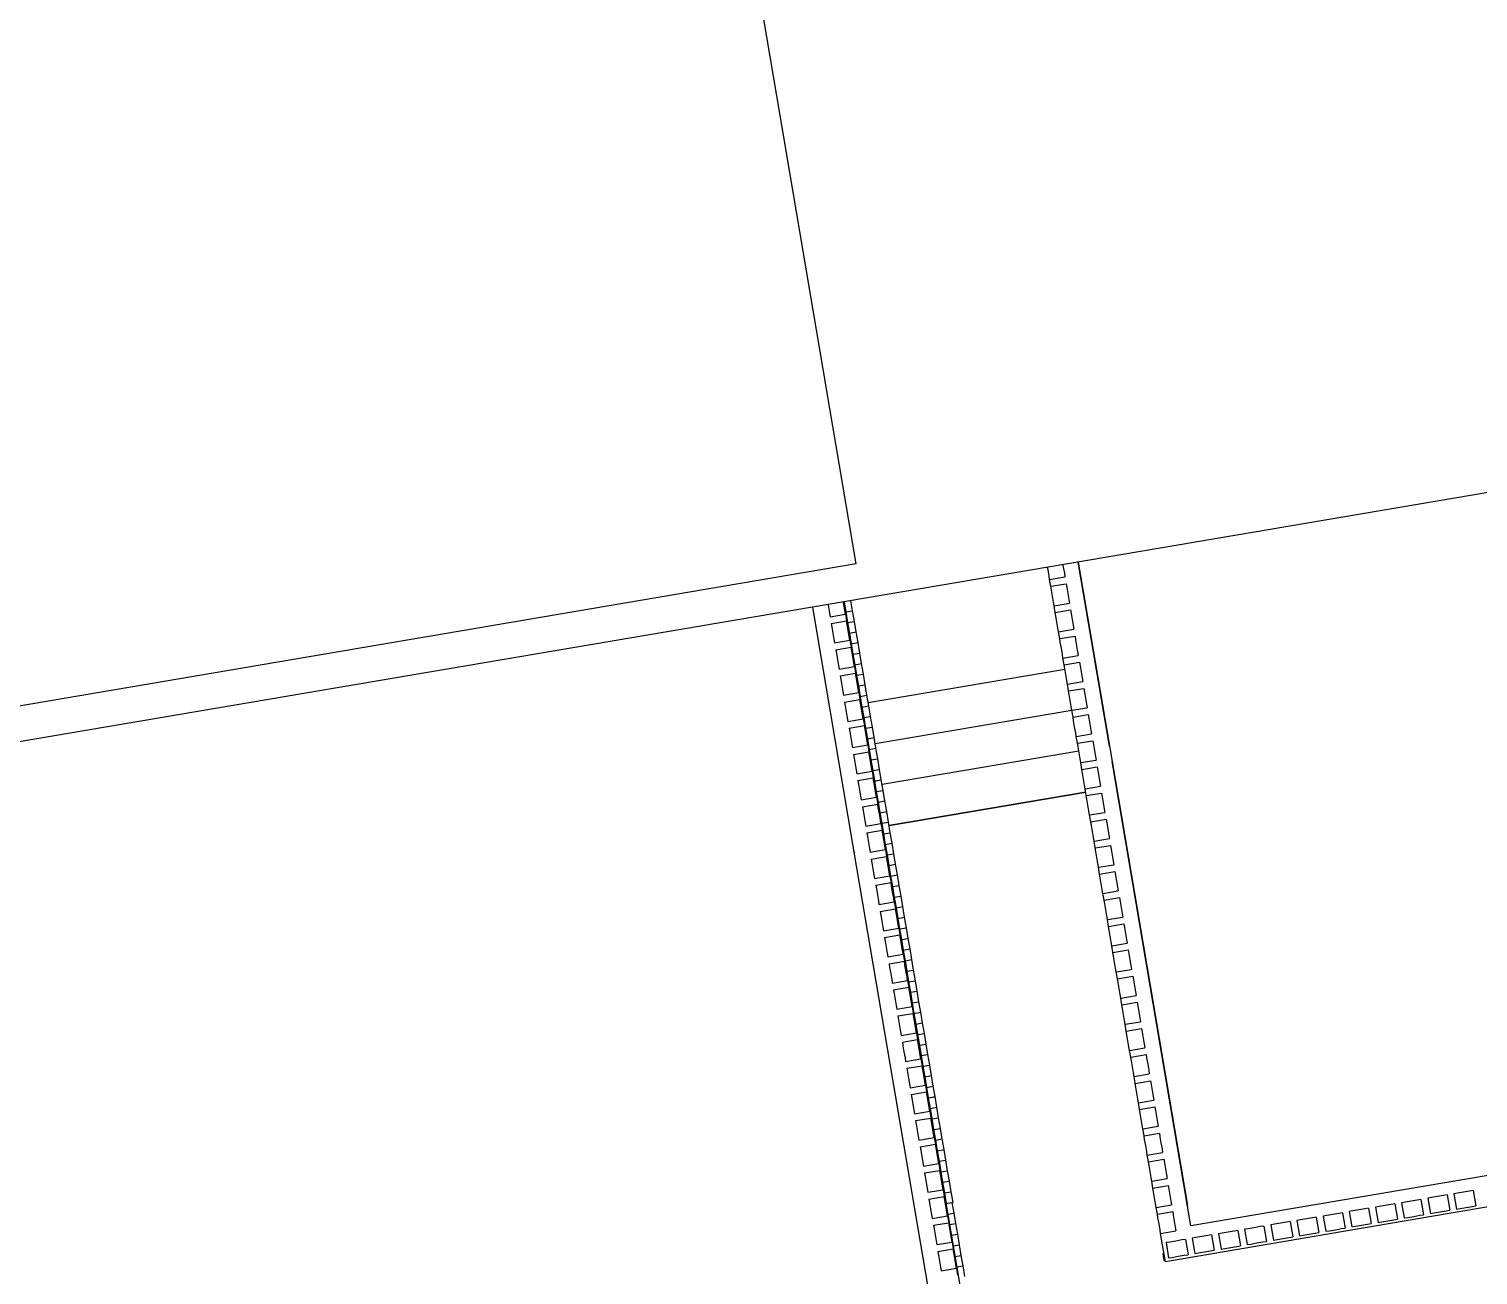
# Model space of a CAD drawing. Header units: inches. Extents: x -6210 to 141093, y -2740 to 21225.
# Drawn here: x 99687.2 to 100107, y 7144.7 to 7505.7 of the extents above; entities that cross this region are included whole.
import ezdxf

# ---------------------------------------------------------------- set-up
doc = ezdxf.new("R2010")
doc.units = ezdxf.units.IN
doc.header["$LTSCALE"] = 100
doc.header["$MEASUREMENT"] = 0
doc.layers.add('car area', color=53, linetype='Continuous')

msp = doc.modelspace()

# ---------------------------------------------------------------- linework, layer by layer
at = {"layer": 'car area'}
for p, q in [((99926.87027, 7350.7335), (99708.75239, 8636.06312)), ((100198.725, 7386.45882), (99902.7591, 7336.23399)), ((100000.21433, 7297.966), (99991.17421, 7351.23786)), ((99991.17421, 7351.23786), (100000.96721, 7293.52943)), ((99926.87027, 7350.7335), (99160.32913, 7220.653)), ((99982.42168, 7349.02131), (99982.30106, 7349.73211)), ((99982.71655, 7347.28371), (99982.42168, 7349.02131)), ((99982.89746, 7346.21764), (99982.71655, 7347.28371)), ((99982.89746, 7346.21764), (99987.33403, 7346.97052)), ((99986.73763, 7350.48498), (99986.85825, 7349.77418)), ((99986.85825, 7349.77418), (99987.15312, 7348.03658)), ((99987.15312, 7348.03658), (99987.33403, 7346.97052)), ((99983.23207, 7344.24583), (99982.89746, 7346.21764)), ((99983.23207, 7344.24583), (99987.66864, 7344.99871)), ((99983.41298, 7343.17976), (99983.23207, 7344.24583)), ((99983.70785, 7341.44216), (99983.41298, 7343.17976)), ((99987.66864, 7344.99871), (99987.84955, 7343.93264)), ((99987.84955, 7343.93264), (99988.14442, 7342.19504)), ((99918.71019, 7338.94086), (99918.83081, 7338.23006)), ((99918.83081, 7338.23006), (99919.12568, 7336.49246)), ((99923.26738, 7338.98294), (99923.14676, 7339.69374)), ((99923.24535, 7339.71047), (99976.70408, 7024.68772)), ((99923.56225, 7337.24534), (99923.26738, 7338.98294)), ((99923.35373, 7339.72886), (99923.84374, 7336.84132)), ((99925.81555, 7337.17593), (99925.32554, 7340.06347)), ((99984.00272, 7339.70456), (99983.70785, 7341.44216)), ((99984.18362, 7338.63849), (99984.00272, 7339.70456)), ((99984.18362, 7338.63849), (99988.6202, 7339.39137)), ((99984.51824, 7336.66668), (99984.18362, 7338.63849)), ((99988.14442, 7342.19504), (99988.43929, 7340.45744)), ((99988.43929, 7340.45744), (99988.6202, 7339.39137)), ((99902.7591, 7336.23399), (99161.85149, 7210.50345)), ((99927.07813, 7262.73326), (99914.27362, 7338.18798)), ((99919.12568, 7336.49246), (99919.30659, 7335.42639)), ((99919.30659, 7335.42639), (99923.74316, 7336.17927)), ((99919.6412, 7333.45458), (99924.07777, 7334.20746)), ((99923.74316, 7336.17927), (99923.56225, 7337.24534)), ((99923.74316, 7336.17927), (99924.07777, 7334.20746)), ((99923.84374, 7336.84132), (99925.81555, 7337.17593)), ((99923.84374, 7336.84132), (99924.36756, 7333.75458)), ((99923.84833, 7336.81427), (99925.82014, 7337.14889)), ((99924.25868, 7333.14139), (99924.07777, 7334.20746)), ((99924.36756, 7333.75458), (99926.33937, 7334.08919)), ((99926.33937, 7334.08919), (99925.81555, 7337.17593)), ((99926.85487, 7331.05139), (99926.33937, 7334.08919)), ((99984.51824, 7336.66668), (99988.95481, 7337.41956)), ((99984.69915, 7335.60062), (99984.51824, 7336.66668)), ((99984.99401, 7333.86302), (99984.69915, 7335.60062)), ((99988.95481, 7337.41956), (99989.13572, 7336.35349)), ((99989.13572, 7336.35349), (99989.43059, 7334.61589)), ((99989.43059, 7334.61589), (99989.72545, 7332.87829)), ((99919.6412, 7333.45458), (99919.82211, 7332.38852)), ((99919.82211, 7332.38852), (99920.11698, 7330.65092)), ((99920.11698, 7330.65092), (99920.41184, 7328.91332)), ((99924.55355, 7331.40379), (99924.25868, 7333.14139)), ((99924.36756, 7333.75458), (99924.88306, 7330.71678)), ((99924.84842, 7329.66619), (99924.55355, 7331.40379)), ((99924.88306, 7330.71678), (99926.85487, 7331.05139)), ((99924.88306, 7330.71678), (99926.85487, 7331.05139)), ((99924.88306, 7330.71678), (99925.40688, 7327.63003)), ((99927.37869, 7327.96465), (99926.85487, 7331.05139)), ((99985.28888, 7332.12542), (99984.99401, 7333.86302)), ((99985.46979, 7331.05935), (99985.28888, 7332.12542)), ((99985.46979, 7331.05935), (99989.90636, 7331.81223)), ((99985.8044, 7329.08754), (99985.46979, 7331.05935)), ((99985.8044, 7329.08754), (99990.24098, 7329.84042)), ((99989.72545, 7332.87829), (99989.90636, 7331.81223)), ((99990.24098, 7329.84042), (99990.42188, 7328.77435)), ((99920.41184, 7328.91332), (99920.59275, 7327.84725)), ((99920.59275, 7327.84725), (99925.02932, 7328.60013)), ((99920.92736, 7325.87544), (99925.36394, 7326.62832)), ((99920.92736, 7325.87544), (99921.10827, 7324.80937)), ((99925.02932, 7328.60013), (99924.84842, 7329.66619)), ((99925.02932, 7328.60013), (99925.36394, 7326.62832)), ((99925.54485, 7325.56225), (99925.36394, 7326.62832)), ((99925.40688, 7327.63003), (99927.37869, 7327.96465)), ((99925.40688, 7327.63003), (99925.92239, 7324.59224)), ((99927.8942, 7324.92685), (99927.37869, 7327.96465)), ((99985.98531, 7328.02147), (99985.8044, 7329.08754)), ((99986.28018, 7326.28387), (99985.98531, 7328.02147)), ((99986.57505, 7324.54627), (99986.28018, 7326.28387)), ((99990.42188, 7328.77435), (99990.71675, 7327.03675)), ((99990.71675, 7327.03675), (99991.01162, 7325.29915)), ((99921.10827, 7324.80937), (99921.40314, 7323.07177)), ((99921.40314, 7323.07177), (99921.69801, 7321.33417)), ((99925.83971, 7323.82465), (99925.54485, 7325.56225)), ((99926.13458, 7322.08705), (99925.83971, 7323.82465)), ((99925.92239, 7324.59224), (99927.8942, 7324.92685)), ((99925.92239, 7324.59224), (99927.8942, 7324.92685)), ((99925.92239, 7324.59224), (99926.4462, 7321.50549)), ((99926.31549, 7321.02098), (99926.13458, 7322.08705)), ((99926.4462, 7321.50549), (99928.41801, 7321.84011)), ((99926.4462, 7321.50549), (99926.96171, 7318.4677)), ((99928.41801, 7321.84011), (99927.8942, 7324.92685)), ((99928.93352, 7318.80231), (99928.41801, 7321.84011)), ((99986.75596, 7323.4802), (99986.57505, 7324.54627)), ((99986.75596, 7323.4802), (99991.19253, 7324.23308)), ((99987.09057, 7321.50839), (99986.75596, 7323.4802)), ((99987.09057, 7321.50839), (99991.52714, 7322.26127)), ((99987.27148, 7320.44233), (99987.09057, 7321.50839)), ((99991.01162, 7325.29915), (99991.19253, 7324.23308)), ((99991.52714, 7322.26127), (99991.70805, 7321.1952)), ((99921.69801, 7321.33417), (99921.87892, 7320.2681)), ((99921.87892, 7320.2681), (99926.31549, 7321.02098)), ((99922.21353, 7318.29629), (99926.6501, 7319.04917)), ((99922.21353, 7318.29629), (99922.39444, 7317.23023)), ((99922.39444, 7317.23023), (99922.68931, 7315.49263)), ((99926.31549, 7321.02098), (99926.6501, 7319.04917)), ((99926.83101, 7317.9831), (99926.6501, 7319.04917)), ((99927.12588, 7316.2455), (99926.83101, 7317.9831)), ((99926.96171, 7318.4677), (99928.93352, 7318.80231)), ((99926.96171, 7318.4677), (99928.93352, 7318.80231)), ((99926.96171, 7318.4677), (99927.48552, 7315.38095)), ((99929.45733, 7315.71557), (99928.93352, 7318.80231)), ((99987.32584, 7320.12197), (99930.35032, 7310.45334)), ((99987.56635, 7318.70473), (99987.27148, 7320.44233)), ((99987.86121, 7316.96713), (99987.56635, 7318.70473)), ((99991.70805, 7321.1952), (99992.00292, 7319.4576)), ((99992.00292, 7319.4576), (99992.29778, 7317.72)), ((99992.29778, 7317.72), (99992.47869, 7316.65394)), ((99922.68931, 7315.49263), (99922.98417, 7313.75503)), ((99922.98417, 7313.75503), (99923.16508, 7312.68896)), ((99923.16508, 7312.68896), (99927.60166, 7313.44184)), ((99927.42075, 7314.5079), (99927.12588, 7316.2455)), ((99927.60166, 7313.44184), (99927.42075, 7314.5079)), ((99927.48552, 7315.38095), (99929.45733, 7315.71557)), ((99927.48552, 7315.38095), (99928.00103, 7312.34316)), ((99927.60166, 7313.44184), (99927.93627, 7311.47003)), ((99929.97284, 7312.67777), (99929.45733, 7315.71557)), ((99988.04212, 7315.90106), (99987.86121, 7316.96713)), ((99988.04212, 7315.90106), (99992.47869, 7316.65394)), ((99988.37673, 7313.92925), (99988.04212, 7315.90106)), ((99988.37673, 7313.92925), (99992.81331, 7314.68213)), ((99988.55764, 7312.86318), (99988.37673, 7313.92925)), ((99992.81331, 7314.68213), (99992.99422, 7313.61606)), ((99992.99422, 7313.61606), (99993.28908, 7311.87846)), ((99923.4997, 7310.71715), (99927.93627, 7311.47003)), ((99923.4997, 7310.71715), (99923.68061, 7309.65108)), ((99923.68061, 7309.65108), (99923.97547, 7307.91348)), ((99928.11718, 7310.40396), (99927.93627, 7311.47003)), ((99928.00103, 7312.34316), (99929.97284, 7312.67777)), ((99928.00103, 7312.34316), (99929.97284, 7312.67777)), ((99928.00103, 7312.34316), (99928.52485, 7309.25641)), ((99928.41205, 7308.66636), (99928.11718, 7310.40396)), ((99928.37851, 7310.11872), (99928.27013, 7310.10033)), ((99928.52485, 7309.25641), (99930.49666, 7309.59102)), ((99928.52485, 7309.25641), (99929.04035, 7306.21862)), ((99930.49666, 7309.59102), (99929.97284, 7312.67777)), ((99931.01216, 7306.55323), (99930.49666, 7309.59102)), ((99988.85251, 7311.12558), (99988.55764, 7312.86318)), ((99989.14738, 7309.38798), (99988.85251, 7311.12558)), ((99989.32829, 7308.32191), (99989.14738, 7309.38798)), ((99989.32829, 7308.32191), (99993.76486, 7309.07479)), ((99993.28908, 7311.87846), (99993.58395, 7310.14086)), ((99993.58395, 7310.14086), (99993.76486, 7309.07479)), ((99923.97547, 7307.91348), (99924.27034, 7306.17588)), ((99924.27034, 7306.17588), (99924.45125, 7305.10982)), ((99924.45125, 7305.10982), (99928.88782, 7305.86269)), ((99928.70691, 7306.92876), (99928.41205, 7308.66636)), ((99928.88782, 7305.86269), (99928.70691, 7306.92876)), ((99928.88782, 7305.86269), (99929.22243, 7303.89088)), ((99929.04035, 7306.21862), (99931.01216, 7306.55323)), ((99929.04035, 7306.21862), (99931.01216, 7306.55323)), ((99929.04035, 7306.21862), (99929.56417, 7303.13187)), ((99931.53598, 7303.46648), (99931.01216, 7306.55323)), ((99989.33352, 7308.29111), (99932.358, 7298.62248)), ((99989.6629, 7306.3501), (99989.32829, 7308.32191)), ((99989.6629, 7306.3501), (99994.09947, 7307.10298)), ((99989.84381, 7305.28404), (99989.6629, 7306.3501)), ((99990.13868, 7303.54644), (99989.84381, 7305.28404)), ((99994.09947, 7307.10298), (99994.28038, 7306.03692)), ((99994.28038, 7306.03692), (99994.57525, 7304.29932)), ((99924.78586, 7303.13801), (99929.22243, 7303.89088)), ((99924.78586, 7303.13801), (99924.96677, 7302.07194)), ((99924.96677, 7302.07194), (99925.26164, 7300.33434)), ((99929.40334, 7302.82482), (99929.22243, 7303.89088)), ((99929.69821, 7301.08722), (99929.40334, 7302.82482)), ((99929.56417, 7303.13187), (99931.53598, 7303.46648)), ((99929.56417, 7303.13187), (99930.07968, 7300.09407)), ((99929.99308, 7299.34962), (99929.69821, 7301.08722)), ((99930.07968, 7300.09407), (99932.05149, 7300.42869)), ((99930.07968, 7300.09407), (99932.05149, 7300.42869)), ((99932.05149, 7300.42869), (99931.53598, 7303.46648)), ((99932.5753, 7297.34194), (99932.05149, 7300.42869)), ((99990.43354, 7301.80884), (99990.13868, 7303.54644)), ((99990.61445, 7300.74277), (99990.43354, 7301.80884)), ((99990.61445, 7300.74277), (99995.05103, 7301.49565)), ((99990.94907, 7298.77096), (99990.61445, 7300.74277)), ((99994.57525, 7304.29932), (99994.87012, 7302.56172)), ((99994.87012, 7302.56172), (99995.05103, 7301.49565)), ((99925.26164, 7300.33434), (99925.55651, 7298.59674)), ((99925.55651, 7298.59674), (99925.73742, 7297.53067)), ((99925.73742, 7297.53067), (99930.17399, 7298.28355)), ((99926.07203, 7295.55886), (99930.5086, 7296.31174)), ((99930.17399, 7298.28355), (99929.99308, 7299.34962)), ((99930.07968, 7300.09407), (99930.60349, 7297.00733)), ((99930.17399, 7298.28355), (99930.5086, 7296.31174)), ((99930.38619, 7298.28786), (99930.27781, 7298.26947)), ((99930.68951, 7295.24567), (99930.5086, 7296.31174)), ((99930.60349, 7297.00733), (99932.5753, 7297.34194)), ((99930.60349, 7297.00733), (99931.119, 7293.96953)), ((99933.09081, 7294.30415), (99932.5753, 7297.34194)), ((99991.34119, 7296.46025), (99934.36567, 7286.79162)), ((99990.94907, 7298.77096), (99995.38564, 7299.52384)), ((99991.12998, 7297.70489), (99990.94907, 7298.77096)), ((99991.42484, 7295.96729), (99991.12998, 7297.70489)), ((99995.38564, 7299.52384), (99995.56655, 7298.45777)), ((99995.56655, 7298.45777), (99995.86141, 7296.72017)), ((99995.86141, 7296.72017), (99996.15628, 7294.98257)), ((99926.07203, 7295.55886), (99926.25294, 7294.49279)), ((99926.25294, 7294.49279), (99926.5478, 7292.75519)), ((99926.5478, 7292.75519), (99926.84267, 7291.01759)), ((99930.98438, 7293.50807), (99930.68951, 7295.24567)), ((99931.27924, 7291.77047), (99930.98438, 7293.50807)), ((99931.119, 7293.96953), (99933.09081, 7294.30415)), ((99931.119, 7293.96953), (99933.09081, 7294.30415)), ((99931.119, 7293.96953), (99931.64281, 7290.88279)), ((99933.61462, 7291.2174), (99933.09081, 7294.30415)), ((99991.71971, 7294.22969), (99991.42484, 7295.96729)), ((99991.90062, 7293.16363), (99991.71971, 7294.22969)), ((99991.90062, 7293.16363), (99996.33719, 7293.9165)), ((99992.23523, 7291.19182), (99991.90062, 7293.16363)), ((99996.15628, 7294.98257), (99996.33719, 7293.9165)), ((100023.8045, 7158.9534), (100000.96721, 7293.52943)), ((100000.96721, 7293.52943), (100022.80066, 7164.86883)), ((99926.84267, 7291.01759), (99927.02358, 7289.95153)), ((99927.02358, 7289.95153), (99931.46015, 7290.7044)), ((99927.35819, 7287.97972), (99931.79477, 7288.73259)), ((99927.35819, 7287.97972), (99927.5391, 7286.91365)), ((99931.46015, 7290.7044), (99931.27924, 7291.77047)), ((99931.46015, 7290.7044), (99931.79477, 7288.73259)), ((99931.64281, 7290.88279), (99933.61462, 7291.2174)), ((99931.64281, 7290.88279), (99932.15373, 7287.87203)), ((99931.97568, 7287.66653), (99931.79477, 7288.73259)), ((99932.15373, 7287.87203), (99934.12554, 7288.20664)), ((99932.15373, 7287.87203), (99932.67755, 7284.78529)), ((99932.15832, 7287.84499), (99934.13013, 7288.1796)), ((99934.12554, 7288.20664), (99933.61462, 7291.2174)), ((99934.64936, 7285.1199), (99934.12554, 7288.20664)), ((99992.23523, 7291.19182), (99996.6718, 7291.94469)), ((99992.41614, 7290.12575), (99992.23523, 7291.19182)), ((99992.71101, 7288.38815), (99992.41614, 7290.12575)), ((99993.00588, 7286.65055), (99992.71101, 7288.38815)), ((99996.6718, 7291.94469), (99996.85271, 7290.87863)), ((99996.85271, 7290.87863), (99997.14758, 7289.14103)), ((99997.14758, 7289.14103), (99997.44245, 7287.40343)), ((99927.5391, 7286.91365), (99927.83397, 7285.17605)), ((99927.83397, 7285.17605), (99928.12884, 7283.43845)), ((99932.27054, 7285.92893), (99931.97568, 7287.66653)), ((99932.56541, 7284.19133), (99932.27054, 7285.92893)), ((99932.39386, 7286.457), (99932.28548, 7286.43861)), ((99932.74632, 7283.12526), (99932.56541, 7284.19133)), ((99932.67755, 7284.78529), (99934.64936, 7285.1199)), ((99932.67755, 7284.78529), (99933.19306, 7281.74749)), ((99935.16487, 7282.0821), (99934.64936, 7285.1199)), ((99936.37334, 7274.96076), (99993.34886, 7284.62939)), ((99993.34886, 7284.62939), (99936.37334, 7274.96076)), ((99993.18679, 7285.58448), (99993.00588, 7286.65055)), ((99993.18679, 7285.58448), (99997.62336, 7286.33736)), ((99993.5214, 7283.61267), (99993.18679, 7285.58448)), ((99993.5214, 7283.61267), (99997.95797, 7284.36555)), ((99997.44245, 7287.40343), (99997.62336, 7286.33736)), ((99997.95797, 7284.36555), (99998.13888, 7283.29948)), ((99928.12884, 7283.43845), (99928.30975, 7282.37238)), ((99928.30975, 7282.37238), (99932.74632, 7283.12526)), ((99928.64436, 7280.40057), (99933.08093, 7281.15345)), ((99928.64436, 7280.40057), (99928.82527, 7279.3345)), ((99932.74632, 7283.12526), (99933.08093, 7281.15345)), ((99933.26184, 7280.08738), (99933.08093, 7281.15345)), ((99933.19306, 7281.74749), (99935.16487, 7282.0821)), ((99933.19306, 7281.74749), (99935.16487, 7282.0821)), ((99933.19306, 7281.74749), (99933.71687, 7278.66075)), ((99933.55671, 7278.34978), (99933.26184, 7280.08738)), ((99935.68868, 7278.99536), (99935.16487, 7282.0821)), ((99993.70231, 7282.5466), (99993.5214, 7283.61267)), ((99993.99717, 7280.809), (99993.70231, 7282.5466)), ((99994.29204, 7279.0714), (99993.99717, 7280.809)), ((99998.13888, 7283.29948), (99998.43375, 7281.56188)), ((99998.43375, 7281.56188), (99998.72861, 7279.82428)), ((99998.72861, 7279.82428), (99998.90952, 7278.75821)), ((99928.82527, 7279.3345), (99929.12014, 7277.5969)), ((99929.12014, 7277.5969), (99929.415, 7275.8593)), ((99929.415, 7275.8593), (99929.59591, 7274.79324)), ((99929.59591, 7274.79324), (99934.03249, 7275.54611)), ((99933.85158, 7276.61218), (99933.55671, 7278.34978)), ((99933.71687, 7278.66075), (99935.68868, 7278.99536)), ((99933.71687, 7278.66075), (99934.23238, 7275.62295)), ((99934.03249, 7275.54611), (99933.85158, 7276.61218)), ((99934.03249, 7275.54611), (99934.3671, 7273.5743)), ((99934.23238, 7275.62295), (99936.20419, 7275.95756)), ((99934.23238, 7275.62295), (99936.20419, 7275.95756)), ((99934.23238, 7275.62295), (99934.75619, 7272.53621)), ((99936.20419, 7275.95756), (99935.68868, 7278.99536)), ((99936.728, 7272.87082), (99936.20419, 7275.95756)), ((99994.47295, 7278.00534), (99994.29204, 7279.0714)), ((99994.47295, 7278.00534), (99998.90952, 7278.75821)), ((99994.80756, 7276.03353), (99994.47295, 7278.00534)), ((99994.80756, 7276.03353), (99999.24414, 7276.7864)), ((99994.98847, 7274.96746), (99994.80756, 7276.03353)), ((99999.24414, 7276.7864), (99999.42504, 7275.72034)), ((99999.42504, 7275.72034), (99999.71991, 7273.98274)), ((99929.93052, 7272.82143), (99934.3671, 7273.5743)), ((99929.93052, 7272.82143), (99930.11143, 7271.75536)), ((99930.11143, 7271.75536), (99930.4063, 7270.01776)), ((99934.29315, 7274.60775), (99934.40153, 7274.62614)), ((99934.40153, 7274.62614), (99934.29315, 7274.60775)), ((99934.54801, 7272.50824), (99934.3671, 7273.5743)), ((99934.84287, 7270.77064), (99934.54801, 7272.50824)), ((99934.75619, 7272.53621), (99936.728, 7272.87082)), ((99934.75619, 7272.53621), (99935.2717, 7269.49841)), ((99937.24351, 7269.83302), (99936.728, 7272.87082)), ((99995.28334, 7273.22986), (99994.98847, 7274.96746)), ((99995.57821, 7271.49226), (99995.28334, 7273.22986)), ((99995.75912, 7270.42619), (99995.57821, 7271.49226)), ((99995.75912, 7270.42619), (100000.19569, 7271.17907)), ((99999.71991, 7273.98274), (100000.01478, 7272.24514)), ((100000.01478, 7272.24514), (100000.19569, 7271.17907)), ((99926.30649, 7267.28039), (99926.321, 7267.16911)), ((99930.4063, 7270.01776), (99930.70117, 7268.28016)), ((99930.70117, 7268.28016), (99930.88208, 7267.21409)), ((99930.88208, 7267.21409), (99935.31865, 7267.96697)), ((99935.13774, 7269.03304), (99934.84287, 7270.77064)), ((99935.31865, 7267.96697), (99935.13774, 7269.03304)), ((99935.2717, 7269.49841), (99937.24351, 7269.83302)), ((99935.2717, 7269.49841), (99937.24351, 7269.83302)), ((99935.2717, 7269.49841), (99935.79551, 7266.41166)), ((99935.31865, 7267.96697), (99935.65326, 7265.99516)), ((99937.76732, 7266.74628), (99937.24351, 7269.83302)), ((99996.09373, 7268.45438), (99995.75912, 7270.42619)), ((99996.09373, 7268.45438), (100000.5303, 7269.20726)), ((99996.27464, 7267.38831), (99996.09373, 7268.45438)), ((99996.56951, 7265.65071), (99996.27464, 7267.38831)), ((100000.5303, 7269.20726), (100000.71121, 7268.14119)), ((100000.71121, 7268.14119), (100001.00608, 7266.40359)), ((99950.41733, 7125.19952), (99927.07813, 7262.73326)), ((99931.21669, 7265.24228), (99935.65326, 7265.99516)), ((99931.21669, 7265.24228), (99931.3976, 7264.17621)), ((99931.3976, 7264.17621), (99931.69247, 7262.43861)), ((99935.83417, 7264.92909), (99935.65326, 7265.99516)), ((99935.79551, 7266.41166), (99937.76732, 7266.74628)), ((99935.79551, 7266.41166), (99936.31102, 7263.37387)), ((99936.12904, 7263.19149), (99935.83417, 7264.92909)), ((99936.42391, 7261.45389), (99936.12904, 7263.19149)), ((99936.31102, 7263.37387), (99938.28283, 7263.70848)), ((99936.31102, 7263.37387), (99938.28283, 7263.70848)), ((99936.31102, 7263.37387), (99936.83484, 7260.28712)), ((99938.28283, 7263.70848), (99937.76732, 7266.74628)), ((99938.80665, 7260.62174), (99938.28283, 7263.70848)), ((99996.86437, 7263.91311), (99996.56951, 7265.65071)), ((99997.04528, 7262.84705), (99996.86437, 7263.91311)), ((99997.04528, 7262.84705), (100001.48185, 7263.59992)), ((99997.37989, 7260.87524), (99997.04528, 7262.84705)), ((100001.00608, 7266.40359), (100001.30095, 7264.66599)), ((100001.30095, 7264.66599), (100001.48185, 7263.59992)), ((99931.69247, 7262.43861), (99931.98733, 7260.70101)), ((99931.98733, 7260.70101), (99932.16824, 7259.63495)), ((99932.16824, 7259.63495), (99936.60482, 7260.38782)), ((99936.60482, 7260.38782), (99936.42391, 7261.45389)), ((99936.60482, 7260.38782), (99936.93943, 7258.41601)), ((99936.83484, 7260.28712), (99938.80665, 7260.62174)), ((99936.83484, 7260.28712), (99937.35035, 7257.24933)), ((99939.32216, 7257.58394), (99938.80665, 7260.62174)), ((99997.37989, 7260.87524), (100001.81647, 7261.62811)), ((99997.5608, 7259.80917), (99997.37989, 7260.87524)), ((99997.85567, 7258.07157), (99997.5608, 7259.80917)), ((100001.81647, 7261.62811), (100001.99738, 7260.56205)), ((100001.99738, 7260.56205), (100002.29224, 7258.82445)), ((100002.29224, 7258.82445), (100002.58711, 7257.08685)), ((99932.50286, 7257.66314), (99936.93943, 7258.41601)), ((99932.50286, 7257.66314), (99932.68377, 7256.59707)), ((99932.68377, 7256.59707), (99932.97863, 7254.85947)), ((99932.97863, 7254.85947), (99933.2735, 7253.12187)), ((99937.12034, 7257.34995), (99936.93943, 7258.41601)), ((99937.41521, 7255.61235), (99937.12034, 7257.34995)), ((99937.35035, 7257.24933), (99939.32216, 7257.58394)), ((99937.35035, 7257.24933), (99939.32216, 7257.58394)), ((99937.35035, 7257.24933), (99937.87416, 7254.16258)), ((99937.71007, 7253.87475), (99937.41521, 7255.61235)), ((99937.87416, 7254.16258), (99939.84597, 7254.4972)), ((99939.84597, 7254.4972), (99939.32216, 7257.58394)), ((99940.36148, 7251.4594), (99939.84597, 7254.4972)), ((99998.15054, 7256.33397), (99997.85567, 7258.07157)), ((99998.33145, 7255.2679), (99998.15054, 7256.33397)), ((99998.33145, 7255.2679), (100002.76802, 7256.02078)), ((99998.66606, 7253.29609), (99998.33145, 7255.2679)), ((100002.58711, 7257.08685), (100002.76802, 7256.02078)), ((99933.2735, 7253.12187), (99933.45441, 7252.0558)), ((99933.45441, 7252.0558), (99937.89098, 7252.80868)), ((99933.78902, 7250.08399), (99938.22559, 7250.83687)), ((99933.78902, 7250.08399), (99933.96993, 7249.01793)), ((99937.89098, 7252.80868), (99937.71007, 7253.87475)), ((99937.87416, 7254.16258), (99938.38967, 7251.12479)), ((99937.89098, 7252.80868), (99938.22559, 7250.83687)), ((99938.4065, 7249.7708), (99938.22559, 7250.83687)), ((99938.38967, 7251.12479), (99940.36148, 7251.4594)), ((99938.38967, 7251.12479), (99940.36148, 7251.4594)), ((99938.38967, 7251.12479), (99938.91348, 7248.03804)), ((99940.88529, 7248.37265), (99940.36148, 7251.4594)), ((99998.66606, 7253.29609), (100003.10263, 7254.04897)), ((99998.84697, 7252.23002), (99998.66606, 7253.29609)), ((99999.14184, 7250.49242), (99998.84697, 7252.23002)), ((99999.4367, 7248.75483), (99999.14184, 7250.49242)), ((100003.10263, 7254.04897), (100003.28354, 7252.9829)), ((100003.28354, 7252.9829), (100003.57841, 7251.2453)), ((100003.57841, 7251.2453), (100003.87328, 7249.5077)), ((99933.96993, 7249.01793), (99934.2648, 7247.28033)), ((99934.2648, 7247.28033), (99934.55967, 7245.54273)), ((99938.70137, 7248.0332), (99938.4065, 7249.7708)), ((99938.99624, 7246.2956), (99938.70137, 7248.0332)), ((99938.91348, 7248.03804), (99940.88529, 7248.37265)), ((99938.91348, 7248.03804), (99939.42899, 7245.00025)), ((99939.17715, 7245.22954), (99938.99624, 7246.2956)), ((99941.4008, 7245.33486), (99940.88529, 7248.37265)), ((99999.61761, 7247.68876), (99999.4367, 7248.75483)), ((99999.61761, 7247.68876), (100004.05419, 7248.44164)), ((99999.95223, 7245.71695), (99999.61761, 7247.68876)), ((99999.95223, 7245.71695), (100004.3888, 7246.46983)), ((100003.87328, 7249.5077), (100004.05419, 7248.44164)), ((100004.3888, 7246.46983), (100004.56971, 7245.40376)), ((99934.55967, 7245.54273), (99934.74058, 7244.47666)), ((99934.74058, 7244.47666), (99939.17715, 7245.22954)), ((99935.07519, 7242.50485), (99939.51176, 7243.25773)), ((99935.07519, 7242.50485), (99935.2561, 7241.43878)), ((99939.17715, 7245.22954), (99939.51176, 7243.25773)), ((99939.42899, 7245.00025), (99941.4008, 7245.33486)), ((99939.42899, 7245.00025), (99941.4008, 7245.33486)), ((99939.42899, 7245.00025), (99939.9528, 7241.9135)), ((99939.69267, 7242.19166), (99939.51176, 7243.25773)), ((99939.98754, 7240.45406), (99939.69267, 7242.19166)), ((99939.9528, 7241.9135), (99941.92461, 7242.24811)), ((99939.9528, 7241.9135), (99940.46831, 7238.8757)), ((99941.92461, 7242.24811), (99941.4008, 7245.33486)), ((99942.44012, 7239.21032), (99941.92461, 7242.24811)), ((100000.13314, 7244.65088), (99999.95223, 7245.71695)), ((100000.428, 7242.91328), (100000.13314, 7244.65088)), ((100000.72287, 7241.17568), (100000.428, 7242.91328)), ((100004.56971, 7245.40376), (100004.86458, 7243.66616)), ((100004.86458, 7243.66616), (100005.15944, 7241.92856)), ((100005.15944, 7241.92856), (100005.34035, 7240.86249)), ((99935.2561, 7241.43878), (99935.55096, 7239.70118)), ((99935.55096, 7239.70118), (99935.84583, 7237.96358)), ((99935.84583, 7237.96358), (99936.02674, 7236.89751)), ((99936.02674, 7236.89751), (99940.46331, 7237.65039)), ((99940.2824, 7238.71646), (99939.98754, 7240.45406)), ((99940.46331, 7237.65039), (99940.2824, 7238.71646)), ((99940.46331, 7237.65039), (99940.79793, 7235.67858)), ((99940.46831, 7238.8757), (99942.44012, 7239.21032)), ((99940.46831, 7238.8757), (99942.44012, 7239.21032)), ((99940.46831, 7238.8757), (99940.99213, 7235.78896)), ((99942.96394, 7236.12357), (99942.44012, 7239.21032)), ((100000.90378, 7240.10961), (100000.72287, 7241.17568)), ((100000.90378, 7240.10961), (100005.34035, 7240.86249)), ((100001.23839, 7238.1378), (100000.90378, 7240.10961)), ((100001.23839, 7238.1378), (100005.67496, 7238.89068)), ((100001.4193, 7237.07174), (100001.23839, 7238.1378)), ((100005.67496, 7238.89068), (100005.85587, 7237.82461)), ((100005.85587, 7237.82461), (100006.15074, 7236.08701)), ((99936.36135, 7234.9257), (99940.79793, 7235.67858)), ((99936.36135, 7234.9257), (99936.54226, 7233.85964)), ((99936.54226, 7233.85964), (99936.83713, 7232.12204)), ((99940.97884, 7234.61251), (99940.79793, 7235.67858)), ((99941.2737, 7232.87491), (99940.97884, 7234.61251)), ((99940.99213, 7235.78896), (99942.96394, 7236.12357)), ((99940.99213, 7235.78896), (99941.50763, 7232.75116)), ((99943.47944, 7233.08578), (99942.96394, 7236.12357)), ((100001.71417, 7235.33414), (100001.4193, 7237.07174)), ((100002.00904, 7233.59654), (100001.71417, 7235.33414)), ((100002.18995, 7232.53047), (100002.00904, 7233.59654)), ((100002.18995, 7232.53047), (100006.62652, 7233.28335)), ((100006.15074, 7236.08701), (100006.44561, 7234.34941)), ((100006.44561, 7234.34941), (100006.62652, 7233.28335)), ((99936.83713, 7232.12204), (99937.132, 7230.38444)), ((99937.132, 7230.38444), (99937.31291, 7229.31837)), ((99937.31291, 7229.31837), (99941.74948, 7230.07125)), ((99941.56857, 7231.13731), (99941.2737, 7232.87491)), ((99941.50763, 7232.75116), (99943.47944, 7233.08578)), ((99941.50763, 7232.75116), (99943.47944, 7233.08578)), ((99941.50763, 7232.75116), (99942.03145, 7229.66442)), ((99941.74948, 7230.07125), (99941.56857, 7231.13731)), ((99941.74948, 7230.07125), (99942.08409, 7228.09944)), ((99942.03145, 7229.66442), (99944.00326, 7229.99903)), ((99942.03145, 7229.66442), (99942.54696, 7226.62662)), ((99944.00326, 7229.99903), (99943.47944, 7233.08578)), ((99944.51877, 7226.96123), (99944.00326, 7229.99903)), ((100002.52456, 7230.55866), (100002.18995, 7232.53047)), ((100002.52456, 7230.55866), (100006.96113, 7231.31154)), ((100002.70547, 7229.49259), (100002.52456, 7230.55866)), ((100003.00033, 7227.75499), (100002.70547, 7229.49259)), ((100006.96113, 7231.31154), (100007.14204, 7230.24547)), ((100007.14204, 7230.24547), (100007.43691, 7228.50787)), ((99937.64752, 7227.34656), (99942.08409, 7228.09944)), ((99937.64752, 7227.34656), (99937.82843, 7226.28049)), ((99937.82843, 7226.28049), (99938.1233, 7224.54289)), ((99942.265, 7227.03337), (99942.08409, 7228.09944)), ((99942.55987, 7225.29577), (99942.265, 7227.03337)), ((99942.54696, 7226.62662), (99944.51877, 7226.96123)), ((99942.54696, 7226.62662), (99944.51877, 7226.96123)), ((99942.54696, 7226.62662), (99943.07077, 7223.53988)), ((99942.85474, 7223.55817), (99942.55987, 7225.29577)), ((99945.04258, 7223.87449), (99944.51877, 7226.96123)), ((100003.2952, 7226.01739), (100003.00033, 7227.75499)), ((100003.47611, 7224.95132), (100003.2952, 7226.01739)), ((100003.47611, 7224.95132), (100007.91268, 7225.7042)), ((100003.81072, 7222.97951), (100003.47611, 7224.95132)), ((100007.43691, 7228.50787), (100007.73177, 7226.77027)), ((100007.73177, 7226.77027), (100007.91268, 7225.7042)), ((99938.1233, 7224.54289), (99938.41816, 7222.80529)), ((99938.41816, 7222.80529), (99938.59907, 7221.73922)), ((99938.59907, 7221.73922), (99943.03565, 7222.4921)), ((99943.03565, 7222.4921), (99942.85474, 7223.55817)), ((99943.03565, 7222.4921), (99943.37026, 7220.52029)), ((99943.07077, 7223.53988), (99945.04258, 7223.87449)), ((99943.07077, 7223.53988), (99943.58628, 7220.50208)), ((99943.58628, 7220.50208), (99945.55809, 7220.83669)), ((99943.58628, 7220.50208), (99945.55809, 7220.83669)), ((99945.55809, 7220.83669), (99945.04258, 7223.87449)), ((99946.0819, 7217.74995), (99945.55809, 7220.83669)), ((100003.81072, 7222.97951), (100008.2473, 7223.73239)), ((100003.99163, 7221.91345), (100003.81072, 7222.97951)), ((100004.2865, 7220.17585), (100003.99163, 7221.91345)), ((100008.2473, 7223.73239), (100008.42821, 7222.66632)), ((100008.42821, 7222.66632), (100008.72307, 7220.92872)), ((100008.72307, 7220.92872), (100009.01794, 7219.19112)), ((99938.93369, 7219.76741), (99943.37026, 7220.52029)), ((99938.93369, 7219.76741), (99939.11459, 7218.70135)), ((99939.11459, 7218.70135), (99939.40946, 7216.96375)), ((99939.40946, 7216.96375), (99939.70433, 7215.22615)), ((99943.55117, 7219.45422), (99943.37026, 7220.52029)), ((99943.84603, 7217.71662), (99943.55117, 7219.45422)), ((99943.58628, 7220.50208), (99944.11009, 7217.41534)), ((99944.1409, 7215.97902), (99943.84603, 7217.71662)), ((99944.11009, 7217.41534), (99946.0819, 7217.74995)), ((99944.11009, 7217.41534), (99944.62101, 7214.4046)), ((99946.59282, 7214.73921), (99946.0819, 7217.74995)), ((100004.58137, 7218.43825), (100004.2865, 7220.17585)), ((100004.76228, 7217.37218), (100004.58137, 7218.43825)), ((100004.76228, 7217.37218), (100009.19885, 7218.12506)), ((100005.09689, 7215.40037), (100004.76228, 7217.37218)), ((100009.01794, 7219.19112), (100009.19885, 7218.12506)), ((100386.12458, 7220.43839), (100023.8045, 7158.9534)), ((99939.70433, 7215.22615), (99939.88524, 7214.16008)), ((99939.88524, 7214.16008), (99944.32181, 7214.91296)), ((99940.21985, 7212.18827), (99944.65642, 7212.94115)), ((99944.32181, 7214.91296), (99944.1409, 7215.97902)), ((99944.32181, 7214.91296), (99944.65642, 7212.94115)), ((99944.62101, 7214.4046), (99946.59282, 7214.73921)), ((99944.62101, 7214.4046), (99945.14482, 7211.31785)), ((99944.6256, 7214.37754), (99946.59741, 7214.71215)), ((99944.83733, 7211.87508), (99944.65642, 7212.94115)), ((99947.11663, 7211.65246), (99946.59282, 7214.73921)), ((100005.09689, 7215.40037), (100009.53346, 7216.15325)), ((100005.2778, 7214.3343), (100005.09689, 7215.40037)), ((100005.57267, 7212.5967), (100005.2778, 7214.3343)), ((100005.86753, 7210.8591), (100005.57267, 7212.5967)), ((100009.53346, 7216.15325), (100009.71437, 7215.08718)), ((100009.71437, 7215.08718), (100010.00924, 7213.34958)), ((100010.00924, 7213.34958), (100010.30411, 7211.61198)), ((100396.50348, 7213.071), (100016.43711, 7148.5745)), ((99940.21985, 7212.18827), (99940.40076, 7211.1222)), ((99940.40076, 7211.1222), (99940.69563, 7209.3846)), ((99940.69563, 7209.3846), (99940.99049, 7207.647)), ((99945.1322, 7210.13748), (99944.83733, 7211.87508)), ((99945.42707, 7208.39988), (99945.1322, 7210.13748)), ((99945.14482, 7211.31785), (99947.11663, 7211.65246)), ((99945.14482, 7211.31785), (99945.65574, 7208.30711)), ((99945.60798, 7207.33381), (99945.42707, 7208.39988)), ((99945.65574, 7208.30711), (99947.62755, 7208.64172)), ((99945.65574, 7208.30711), (99946.17956, 7205.22036)), ((99945.66033, 7208.28006), (99947.63214, 7208.61467)), ((99947.62755, 7208.64172), (99947.11663, 7211.65246)), ((99948.15137, 7205.55497), (99947.62755, 7208.64172)), ((100006.04844, 7209.79303), (100005.86753, 7210.8591)), ((100006.04844, 7209.79303), (100010.48501, 7210.54591)), ((100006.38305, 7207.82122), (100006.04844, 7209.79303)), ((100006.38305, 7207.82122), (100010.81963, 7208.5741)), ((100010.30411, 7211.61198), (100010.48501, 7210.54591)), ((100010.81963, 7208.5741), (100011.00054, 7207.50803)), ((99940.99049, 7207.647), (99941.1714, 7206.58093)), ((99941.1714, 7206.58093), (99945.60798, 7207.33381)), ((99941.50602, 7204.60912), (99945.94259, 7205.362)), ((99941.50602, 7204.60912), (99941.68693, 7203.54306)), ((99945.60798, 7207.33381), (99945.94259, 7205.362)), ((99946.1235, 7204.29593), (99945.94259, 7205.362)), ((99946.41837, 7202.55833), (99946.1235, 7204.29593)), ((99946.17956, 7205.22036), (99948.15137, 7205.55497)), ((99946.17956, 7205.22036), (99946.69507, 7202.18256)), ((99948.66688, 7202.51718), (99948.15137, 7205.55497)), ((100006.56396, 7206.75516), (100006.38305, 7207.82122)), ((100006.85883, 7205.01756), (100006.56396, 7206.75516)), ((100007.1537, 7203.27996), (100006.85883, 7205.01756)), ((100011.00054, 7207.50803), (100011.2954, 7205.77043)), ((100011.2954, 7205.77043), (100011.59027, 7204.03283)), ((100011.59027, 7204.03283), (100011.77118, 7202.96677)), ((99941.68693, 7203.54306), (99941.98179, 7201.80546)), ((99941.98179, 7201.80546), (99942.27666, 7200.06786)), ((99942.27666, 7200.06786), (99942.45757, 7199.00179)), ((99942.45757, 7199.00179), (99946.89414, 7199.75467)), ((99946.71323, 7200.82073), (99946.41837, 7202.55833)), ((99946.69507, 7202.18256), (99948.66688, 7202.51718)), ((99946.69507, 7202.18256), (99948.66688, 7202.51718)), ((99946.69507, 7202.18256), (99947.21888, 7199.09582)), ((99946.89414, 7199.75467), (99946.71323, 7200.82073)), ((99946.89414, 7199.75467), (99947.22875, 7197.78286)), ((99949.19069, 7199.43043), (99948.66688, 7202.51718)), ((100007.33461, 7202.21389), (100007.1537, 7203.27996)), ((100007.33461, 7202.21389), (100011.77118, 7202.96677)), ((100007.66922, 7200.24208), (100007.33461, 7202.21389)), ((100007.66922, 7200.24208), (100012.10579, 7200.99496)), ((100007.85013, 7199.17601), (100007.66922, 7200.24208)), ((100012.10579, 7200.99496), (100012.2867, 7199.92889)), ((100012.2867, 7199.92889), (100012.58157, 7198.19129)), ((99942.79218, 7197.02998), (99947.22875, 7197.78286)), ((99942.79218, 7197.02998), (99942.97309, 7195.96391)), ((99942.97309, 7195.96391), (99943.26796, 7194.22631)), ((99947.21888, 7199.09582), (99949.19069, 7199.43043)), ((99947.21888, 7199.09582), (99947.7298, 7196.08507)), ((99947.40966, 7196.71679), (99947.22875, 7197.78286)), ((99947.70453, 7194.97919), (99947.40966, 7196.71679)), ((99947.7298, 7196.08507), (99949.70161, 7196.41968)), ((99947.7298, 7196.08507), (99948.25361, 7192.99832)), ((99947.73439, 7196.05802), (99949.7062, 7196.39264)), ((99949.70161, 7196.41968), (99949.19069, 7199.43043)), ((99950.22542, 7193.33294), (99949.70161, 7196.41968)), ((100008.145, 7197.43841), (100007.85013, 7199.17601)), ((100008.43986, 7195.70081), (100008.145, 7197.43841)), ((100008.62077, 7194.63474), (100008.43986, 7195.70081)), ((100012.58157, 7198.19129), (100012.87644, 7196.45369)), ((100012.87644, 7196.45369), (100013.05735, 7195.38762)), ((99943.26796, 7194.22631), (99943.56283, 7192.48871)), ((99943.56283, 7192.48871), (99943.74374, 7191.42265)), ((99943.74374, 7191.42265), (99948.18031, 7192.17552)), ((99947.9994, 7193.24159), (99947.70453, 7194.97919)), ((99948.18031, 7192.17552), (99947.9994, 7193.24159)), ((99948.18031, 7192.17552), (99948.51492, 7190.20371)), ((99948.25361, 7192.99832), (99950.22542, 7193.33294)), ((99948.25361, 7192.99832), (99948.76912, 7189.96053)), ((99950.74093, 7190.29514), (99950.22542, 7193.33294)), ((100008.62077, 7194.63474), (100013.05735, 7195.38762)), ((100008.95539, 7192.66293), (100008.62077, 7194.63474)), ((100008.95539, 7192.66293), (100013.39196, 7193.41581)), ((100009.1363, 7191.59687), (100008.95539, 7192.66293)), ((100009.43116, 7189.85927), (100009.1363, 7191.59687)), ((100013.39196, 7193.41581), (100013.57287, 7192.34975)), ((100013.57287, 7192.34975), (100013.86774, 7190.61215)), ((99944.07835, 7189.45084), (99948.51492, 7190.20371)), ((99944.07835, 7189.45084), (99944.25926, 7188.38477)), ((99944.25926, 7188.38477), (99944.55412, 7186.64717)), ((99948.69583, 7189.13765), (99948.51492, 7190.20371)), ((99948.9907, 7187.40005), (99948.69583, 7189.13765)), ((99948.76912, 7189.96053), (99950.74093, 7190.29514)), ((99948.76912, 7189.96053), (99950.74093, 7190.29514)), ((99948.76912, 7189.96053), (99949.29293, 7186.87378)), ((99949.28556, 7185.66245), (99948.9907, 7187.40005)), ((99949.29293, 7186.87378), (99951.26474, 7187.2084)), ((99951.26474, 7187.2084), (99950.74093, 7190.29514)), ((99951.78025, 7184.1706), (99951.26474, 7187.2084)), ((100009.72603, 7188.12167), (100009.43116, 7189.85927)), ((100009.90694, 7187.0556), (100009.72603, 7188.12167)), ((100009.90694, 7187.0556), (100014.34351, 7187.80848)), ((100013.86774, 7190.61215), (100014.1626, 7188.87455)), ((100014.1626, 7188.87455), (100014.34351, 7187.80848)), ((99944.55412, 7186.64717), (99944.84899, 7184.90957)), ((99944.84899, 7184.90957), (99945.0299, 7183.8435)), ((99945.0299, 7183.8435), (99949.46647, 7184.59638)), ((99949.46647, 7184.59638), (99949.28556, 7185.66245)), ((99949.29293, 7186.87378), (99949.80844, 7183.83599)), ((99949.46647, 7184.59638), (99949.80109, 7182.62457)), ((99949.80844, 7183.83599), (99951.78025, 7184.1706)), ((99949.80844, 7183.83599), (99951.78025, 7184.1706)), ((99949.80844, 7183.83599), (99950.33226, 7180.74924)), ((99952.30407, 7181.08386), (99951.78025, 7184.1706)), ((100010.24155, 7185.08379), (100009.90694, 7187.0556)), ((100010.24155, 7185.08379), (100014.67812, 7185.83667)), ((100010.42246, 7184.01772), (100010.24155, 7185.08379)), ((100010.71733, 7182.28012), (100010.42246, 7184.01772)), ((100014.67812, 7185.83667), (100014.85903, 7184.7706)), ((100014.85903, 7184.7706), (100015.1539, 7183.033)), ((100015.1539, 7183.033), (100015.44877, 7181.2954)), ((99945.36451, 7181.87169), (99949.80109, 7182.62457)), ((99945.36451, 7181.87169), (99945.54542, 7180.80562)), ((99945.54542, 7180.80562), (99945.84029, 7179.06802)), ((99945.84029, 7179.06802), (99946.13516, 7177.33042)), ((99949.982, 7181.5585), (99949.80109, 7182.62457)), ((99950.27686, 7179.8209), (99949.982, 7181.5585)), ((99950.57173, 7178.0833), (99950.27686, 7179.8209)), ((99950.33226, 7180.74924), (99952.30407, 7181.08386)), ((99950.33226, 7180.74924), (99950.84777, 7177.71145)), ((99952.81958, 7178.04606), (99952.30407, 7181.08386)), ((100011.0122, 7180.54252), (100010.71733, 7182.28012)), ((100011.19311, 7179.47646), (100011.0122, 7180.54252)), ((100011.19311, 7179.47646), (100015.62968, 7180.22933)), ((100011.52772, 7177.50465), (100011.19311, 7179.47646)), ((100015.44877, 7181.2954), (100015.62968, 7180.22933)), ((99946.13516, 7177.33042), (99946.31607, 7176.26436)), ((99946.31607, 7176.26436), (99950.75264, 7177.01723)), ((99946.65068, 7174.29255), (99951.08725, 7175.04542)), ((99950.75264, 7177.01723), (99950.57173, 7178.0833)), ((99950.75264, 7177.01723), (99951.08725, 7175.04542)), ((99950.84777, 7177.71145), (99952.81958, 7178.04606)), ((99950.84777, 7177.71145), (99952.81958, 7178.04606)), ((99950.84777, 7177.71145), (99951.37158, 7174.6247)), ((99951.26816, 7173.97936), (99951.08725, 7175.04542)), ((99951.37158, 7174.6247), (99953.34339, 7174.95931)), ((99951.37158, 7174.6247), (99951.88709, 7171.58691)), ((99953.34339, 7174.95931), (99952.81958, 7178.04606)), ((99953.8589, 7171.92152), (99953.34339, 7174.95931)), ((100011.52772, 7177.50465), (100015.96429, 7178.25752)), ((100011.70863, 7176.43858), (100011.52772, 7177.50465)), ((100012.00349, 7174.70098), (100011.70863, 7176.43858)), ((100012.29836, 7172.96338), (100012.00349, 7174.70098)), ((100015.96429, 7178.25752), (100016.1452, 7177.19146)), ((100016.1452, 7177.19146), (100016.44007, 7175.45386)), ((100016.44007, 7175.45386), (100016.73493, 7173.71626)), ((99946.65068, 7174.29255), (99946.83159, 7173.22648)), ((99946.83159, 7173.22648), (99947.12646, 7171.48888)), ((99947.12646, 7171.48888), (99947.42132, 7169.75128)), ((99951.56303, 7172.24176), (99951.26816, 7173.97936)), ((99951.8579, 7170.50416), (99951.56303, 7172.24176)), ((99952.03881, 7169.43809), (99951.8579, 7170.50416)), ((99951.88709, 7171.58691), (99953.8589, 7171.92152)), ((99951.88709, 7171.58691), (99953.8589, 7171.92152)), ((99951.88709, 7171.58691), (99952.4109, 7168.50016)), ((99954.38271, 7168.83477), (99953.8589, 7171.92152)), ((100012.47927, 7171.89731), (100012.29836, 7172.96338)), ((100012.47927, 7171.89731), (100016.91584, 7172.65019)), ((100012.81388, 7169.9255), (100012.47927, 7171.89731)), ((100012.81388, 7169.9255), (100017.25046, 7170.67838)), ((100016.73493, 7173.71626), (100016.91584, 7172.65019)), ((100017.25046, 7170.67838), (100017.43137, 7169.61231)), ((99947.42132, 7169.75128), (99947.60223, 7168.68521)), ((99947.60223, 7168.68521), (99952.03881, 7169.43809)), ((99947.93685, 7166.7134), (99952.37342, 7167.46628)), ((99947.93685, 7166.7134), (99948.11775, 7165.64733)), ((99952.03881, 7169.43809), (99952.37342, 7167.46628)), ((99952.55433, 7166.40021), (99952.37342, 7167.46628)), ((99952.4109, 7168.50016), (99954.38271, 7168.83477)), ((99952.4109, 7168.50016), (99952.92641, 7165.46236)), ((99952.84919, 7164.66261), (99952.55433, 7166.40021)), ((99954.89822, 7165.79698), (99954.38271, 7168.83477)), ((100012.99479, 7168.85943), (100012.81388, 7169.9255)), ((100013.28966, 7167.12183), (100012.99479, 7168.85943)), ((100013.58453, 7165.38423), (100013.28966, 7167.12183)), ((100017.43137, 7169.61231), (100017.72623, 7167.87471)), ((100017.72623, 7167.87471), (100018.0211, 7166.13711)), ((100018.0211, 7166.13711), (100018.20201, 7165.07104)), ((100087.67503, 7166.16286), (100085.93743, 7165.86799)), ((100089.41263, 7166.45772), (100087.67503, 7166.16286)), ((100090.4787, 7166.63863), (100089.41263, 7166.45772)), ((100090.4787, 7166.63863), (100091.23157, 7162.20206)), ((100093.51657, 7167.15415), (100092.45051, 7166.97324)), ((100092.45051, 7166.97324), (100093.20338, 7162.53667)), ((100095.25417, 7167.44902), (100093.51657, 7167.15415)), ((100096.99177, 7167.74389), (100095.25417, 7167.44902)), ((100098.05784, 7167.9248), (100096.99177, 7167.74389)), ((100098.05784, 7167.9248), (100098.81072, 7163.48823)), ((100101.09572, 7168.44032), (100100.02965, 7168.25941)), ((100100.02965, 7168.25941), (100100.78253, 7163.82284)), ((100102.83332, 7168.73519), (100101.09572, 7168.44032)), ((100104.57092, 7169.03005), (100102.83332, 7168.73519)), ((100105.63699, 7169.21096), (100104.57092, 7169.03005)), ((100105.63699, 7169.21096), (100106.38986, 7164.77439)), ((99948.11775, 7165.64733), (99948.41262, 7163.90973)), ((99948.41262, 7163.90973), (99948.70749, 7162.17213)), ((99948.70749, 7162.17213), (99948.8884, 7161.10607)), ((99952.81803, 7165.44397), (99954.69125, 7165.76185)), ((99953.14406, 7162.92501), (99952.84919, 7164.66261)), ((99952.92641, 7165.46236), (99954.89822, 7165.79698)), ((99953.32497, 7161.85894), (99953.14406, 7162.92501)), ((99953.34184, 7162.35723), (99955.21506, 7162.67511)), ((99955.21506, 7162.67511), (99954.69125, 7165.76185)), ((99955.73057, 7159.63731), (99955.21506, 7162.67511)), ((100013.76544, 7164.31817), (100013.58453, 7165.38423)), ((100013.76544, 7164.31817), (100018.20201, 7165.07104)), ((100014.10005, 7162.34636), (100013.76544, 7164.31817)), ((100014.10005, 7162.34636), (100018.53662, 7163.09923)), ((100014.28096, 7161.28029), (100014.10005, 7162.34636)), ((100018.53662, 7163.09923), (100018.71753, 7162.03317)), ((100018.71753, 7162.03317), (100019.0124, 7160.29557)), ((100063.17986, 7162.00607), (100062.11379, 7161.82516)), ((100064.91746, 7162.30094), (100063.17986, 7162.00607)), ((100066.65506, 7162.59581), (100064.91746, 7162.30094)), ((100067.72112, 7162.77672), (100066.65506, 7162.59581)), ((100067.72112, 7162.77672), (100068.474, 7158.34014)), ((100070.76907, 7163.29395), (100069.703, 7163.11304)), ((100069.703, 7163.11304), (100070.45588, 7158.67647)), ((100072.50667, 7163.58882), (100070.76907, 7163.29395)), ((100074.24427, 7163.88368), (100072.50667, 7163.58882)), ((100075.31034, 7164.06459), (100074.24427, 7163.88368)), ((100075.31034, 7164.06459), (100076.06321, 7159.62802)), ((100078.35829, 7164.58182), (100077.29222, 7164.40091)), ((100077.29222, 7164.40091), (100078.0451, 7159.96434)), ((100080.09589, 7164.87669), (100078.35829, 7164.58182)), ((100081.83349, 7165.17156), (100080.09589, 7164.87669)), ((100082.89955, 7165.35247), (100081.83349, 7165.17156)), ((100082.89955, 7165.35247), (100083.65243, 7160.91589)), ((100085.93743, 7165.86799), (100084.87136, 7165.68708)), ((100084.87136, 7165.68708), (100085.62424, 7161.25051)), ((100088.42791, 7161.72628), (100090.16551, 7162.02115)), ((100090.16551, 7162.02115), (100091.23157, 7162.20206)), ((100093.20338, 7162.53667), (100094.26945, 7162.71758)), ((100094.26945, 7162.71758), (100096.00705, 7163.01245)), ((100096.00705, 7163.01245), (100097.74465, 7163.30732)), ((100097.74465, 7163.30732), (100098.81072, 7163.48823)), ((100100.78253, 7163.82284), (100101.8486, 7164.00375)), ((100101.8486, 7164.00375), (100103.5862, 7164.29861)), ((100103.5862, 7164.29861), (100105.3238, 7164.59348)), ((100105.3238, 7164.59348), (100106.38986, 7164.77439)), ((99948.8884, 7161.10607), (99953.32497, 7161.85894)), ((99949.22301, 7159.13426), (99953.65958, 7159.88713)), ((99949.22301, 7159.13426), (99949.40392, 7158.06819)), ((99949.40392, 7158.06819), (99949.69879, 7156.33059)), ((99953.32497, 7161.85894), (99953.65958, 7159.88713)), ((99953.84049, 7158.82107), (99953.65958, 7159.88713)), ((99954.13536, 7157.08347), (99953.84049, 7158.82107)), ((99953.85735, 7159.31943), (99955.73057, 7159.63731)), ((99953.85735, 7159.31943), (99955.73057, 7159.63731)), ((99956.25439, 7156.55057), (99955.73057, 7159.63731)), ((100014.57583, 7159.54269), (100014.28096, 7161.28029)), ((100014.87069, 7157.80509), (100014.57583, 7159.54269)), ((100015.0516, 7156.73902), (100014.87069, 7157.80509)), ((100019.0124, 7160.29557), (100019.30727, 7158.55797)), ((100019.30727, 7158.55797), (100019.48818, 7157.4919)), ((100040.44242, 7158.14758), (100039.37635, 7157.96667)), ((100039.37635, 7157.96667), (100040.12923, 7153.53009)), ((100042.18002, 7158.44244), (100040.44242, 7158.14758)), ((100043.91762, 7158.73731), (100042.18002, 7158.44244)), ((100044.98369, 7158.91822), (100043.91762, 7158.73731)), ((100044.98369, 7158.91822), (100045.73657, 7154.48165)), ((100048.02157, 7159.43374), (100046.9555, 7159.25283)), ((100046.9555, 7159.25283), (100047.70838, 7154.81626)), ((100049.75917, 7159.72861), (100048.02157, 7159.43374)), ((100051.49677, 7160.02348), (100049.75917, 7159.72861)), ((100052.56283, 7160.20439), (100051.49677, 7160.02348)), ((100052.56283, 7160.20439), (100053.31571, 7155.76781)), ((100055.60071, 7160.71991), (100054.53464, 7160.539)), ((100054.53464, 7160.539), (100055.28752, 7156.10243)), ((100057.33831, 7161.01477), (100055.60071, 7160.71991)), ((100059.07591, 7161.30964), (100057.33831, 7161.01477)), ((100060.14198, 7161.49055), (100059.07591, 7161.30964)), ((100060.14198, 7161.49055), (100060.89486, 7157.05398)), ((100062.11379, 7161.82516), (100062.86667, 7157.38859)), ((100063.93273, 7157.5695), (100065.67033, 7157.86437)), ((100065.67033, 7157.86437), (100067.40793, 7158.15924)), ((100067.40793, 7158.15924), (100068.474, 7158.34014)), ((100070.45588, 7158.67647), (100071.52195, 7158.85738)), ((100071.52195, 7158.85738), (100073.25955, 7159.15224)), ((100073.25955, 7159.15224), (100074.99715, 7159.44711)), ((100074.99715, 7159.44711), (100076.06321, 7159.62802)), ((100078.0451, 7159.96434), (100079.11116, 7160.14525)), ((100079.11116, 7160.14525), (100080.84876, 7160.44012)), ((100080.84876, 7160.44012), (100082.58636, 7160.73498)), ((100082.58636, 7160.73498), (100083.65243, 7160.91589)), ((100085.62424, 7161.25051), (100086.69031, 7161.43142)), ((100086.69031, 7161.43142), (100088.42791, 7161.72628)), ((99949.69879, 7156.33059), (99949.99366, 7154.59299)), ((99949.99366, 7154.59299), (99950.17456, 7153.52692)), ((99950.17456, 7153.52692), (99954.61114, 7154.2798)), ((99954.43023, 7155.34587), (99954.13536, 7157.08347)), ((99954.38117, 7156.23269), (99956.25439, 7156.55057)), ((99954.61114, 7154.2798), (99954.43023, 7155.34587)), ((99954.61114, 7154.2798), (99954.94575, 7152.30799)), ((99954.89667, 7153.19489), (99956.76989, 7153.51277)), ((99954.89667, 7153.19489), (99956.76989, 7153.51277)), ((99956.76989, 7153.51277), (99956.25439, 7156.55057)), ((99957.29371, 7150.42603), (99956.76989, 7153.51277)), ((100015.0516, 7156.73902), (100019.48818, 7157.4919)), ((100016.43711, 7148.5745), (100015.0516, 7156.73902)), ((100017.68485, 7154.28566), (100016.61878, 7154.10475)), ((100016.61878, 7154.10475), (100017.37166, 7149.66818)), ((100019.42245, 7154.58053), (100017.68485, 7154.28566)), ((100021.16005, 7154.8754), (100019.42245, 7154.58053)), ((100022.22611, 7155.0563), (100021.16005, 7154.8754)), ((100022.22611, 7155.0563), (100022.97899, 7150.61973)), ((100025.27406, 7155.57354), (100024.20799, 7155.39263)), ((100024.20799, 7155.39263), (100024.96087, 7150.95605)), ((100027.01166, 7155.8684), (100025.27406, 7155.57354)), ((100028.74926, 7156.16327), (100027.01166, 7155.8684)), ((100029.81533, 7156.34418), (100028.74926, 7156.16327)), ((100029.81533, 7156.34418), (100030.56821, 7151.90761)), ((100032.86328, 7156.86141), (100031.79721, 7156.6805)), ((100031.79721, 7156.6805), (100032.55009, 7152.24393)), ((100034.60088, 7157.15628), (100032.86328, 7156.86141)), ((100036.33848, 7157.45114), (100034.60088, 7157.15628)), ((100037.40454, 7157.63205), (100036.33848, 7157.45114)), ((100037.40454, 7157.63205), (100038.15742, 7153.19548)), ((100040.12923, 7153.53009), (100041.1953, 7153.711)), ((100041.1953, 7153.711), (100042.9329, 7154.00587)), ((100042.9329, 7154.00587), (100044.6705, 7154.30074)), ((100044.6705, 7154.30074), (100045.73657, 7154.48165)), ((100047.70838, 7154.81626), (100048.77444, 7154.99717)), ((100048.77444, 7154.99717), (100050.51204, 7155.29204)), ((100050.51204, 7155.29204), (100052.24964, 7155.5869)), ((100052.24964, 7155.5869), (100053.31571, 7155.76781)), ((100055.28752, 7156.10243), (100056.35359, 7156.28333)), ((100056.35359, 7156.28333), (100058.09119, 7156.5782)), ((100058.09119, 7156.5782), (100059.82879, 7156.87307)), ((100059.82879, 7156.87307), (100060.89486, 7157.05398)), ((100062.86667, 7157.38859), (100063.93273, 7157.5695)), ((99950.50918, 7151.55511), (99954.94575, 7152.30799)), ((99950.50918, 7151.55511), (99950.69009, 7150.48904)), ((99950.69009, 7150.48904), (99950.98495, 7148.75144)), ((99955.12666, 7151.24192), (99954.94575, 7152.30799)), ((99955.42153, 7149.50432), (99955.12666, 7151.24192)), ((99955.42049, 7150.10815), (99957.29371, 7150.42603)), ((99955.71639, 7147.76672), (99955.42153, 7149.50432)), ((99957.80463, 7147.41527), (99957.29371, 7150.42603)), ((100016.02848, 7150.98246), (100015.75147, 7150.93545)), ((100016.08608, 7148.96364), (100015.75147, 7150.93545)), ((100017.37166, 7149.66818), (100018.43772, 7149.84909)), ((100018.43772, 7149.84909), (100020.17532, 7150.14396)), ((100020.17532, 7150.14396), (100021.91292, 7150.43882)), ((100021.91292, 7150.43882), (100022.97899, 7150.61973)), ((100024.96087, 7150.95605), (100026.02694, 7151.13696)), ((100026.02694, 7151.13696), (100027.76454, 7151.43183)), ((100027.76454, 7151.43183), (100029.50214, 7151.7267)), ((100029.50214, 7151.7267), (100030.56821, 7151.90761)), ((100032.55009, 7152.24393), (100033.61615, 7152.42484)), ((100033.61615, 7152.42484), (100035.35375, 7152.7197)), ((100035.35375, 7152.7197), (100037.09135, 7153.01457)), ((100037.09135, 7153.01457), (100038.15742, 7153.19548)), ((99950.98495, 7148.75144), (99951.27982, 7147.01384)), ((99951.27982, 7147.01384), (99951.46073, 7145.94778)), ((99951.46073, 7145.94778), (99955.8973, 7146.70065)), ((99955.8973, 7146.70065), (99955.71639, 7147.76672)), ((99955.8973, 7146.70065), (99956.23192, 7144.72884)), ((99955.93141, 7147.09739), (99957.80463, 7147.41527)), ((99955.936, 7147.07035), (99957.80922, 7147.38823)), ((99958.32844, 7144.32853), (99957.80463, 7147.41527)), ((100016.08608, 7148.96364), (100016.36309, 7149.01065))]:
    msp.add_line(p, q, dxfattribs=at)

doc.saveas('drawing.dxf')
